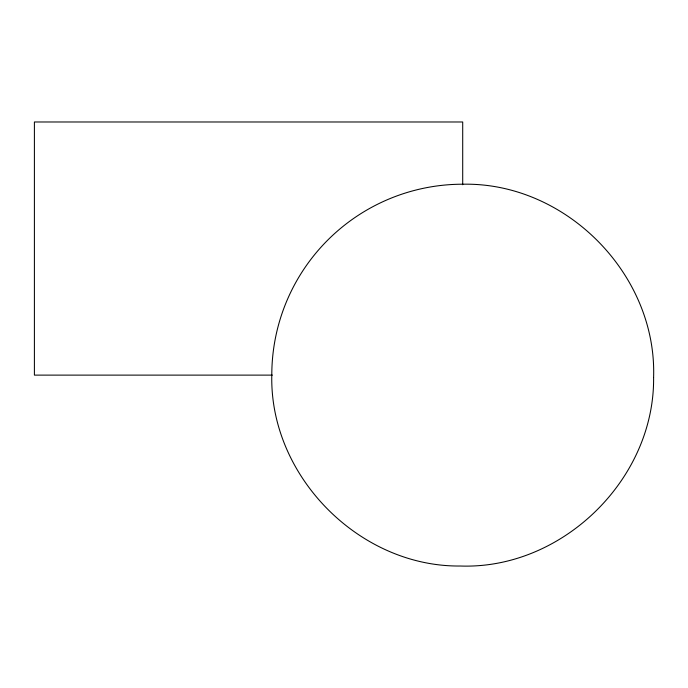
<?xml version="1.0" encoding="UTF-8"?>
<svg xmlns="http://www.w3.org/2000/svg" width="688" height="688" viewBox="0 0 688 688"><rect width="100%" height="100%" fill="white"/><g stroke="black" fill="none" stroke-linecap="round" stroke-linejoin="round"><path stroke-width="1.03" d="M272.328 375.115L34.4 375.115L34.4 121.982L462.706 121.982L462.706 184.745M653.6 377.463C654.709 479.373 562.173 569.63 460.367 566.018C359.308 567.067 269.498 476.113 271.794 375.115A190.911 190.911 0 0 1 462.706 184.212C565.863 182.071 657.023 274.435 653.6 377.463"/></g></svg>
